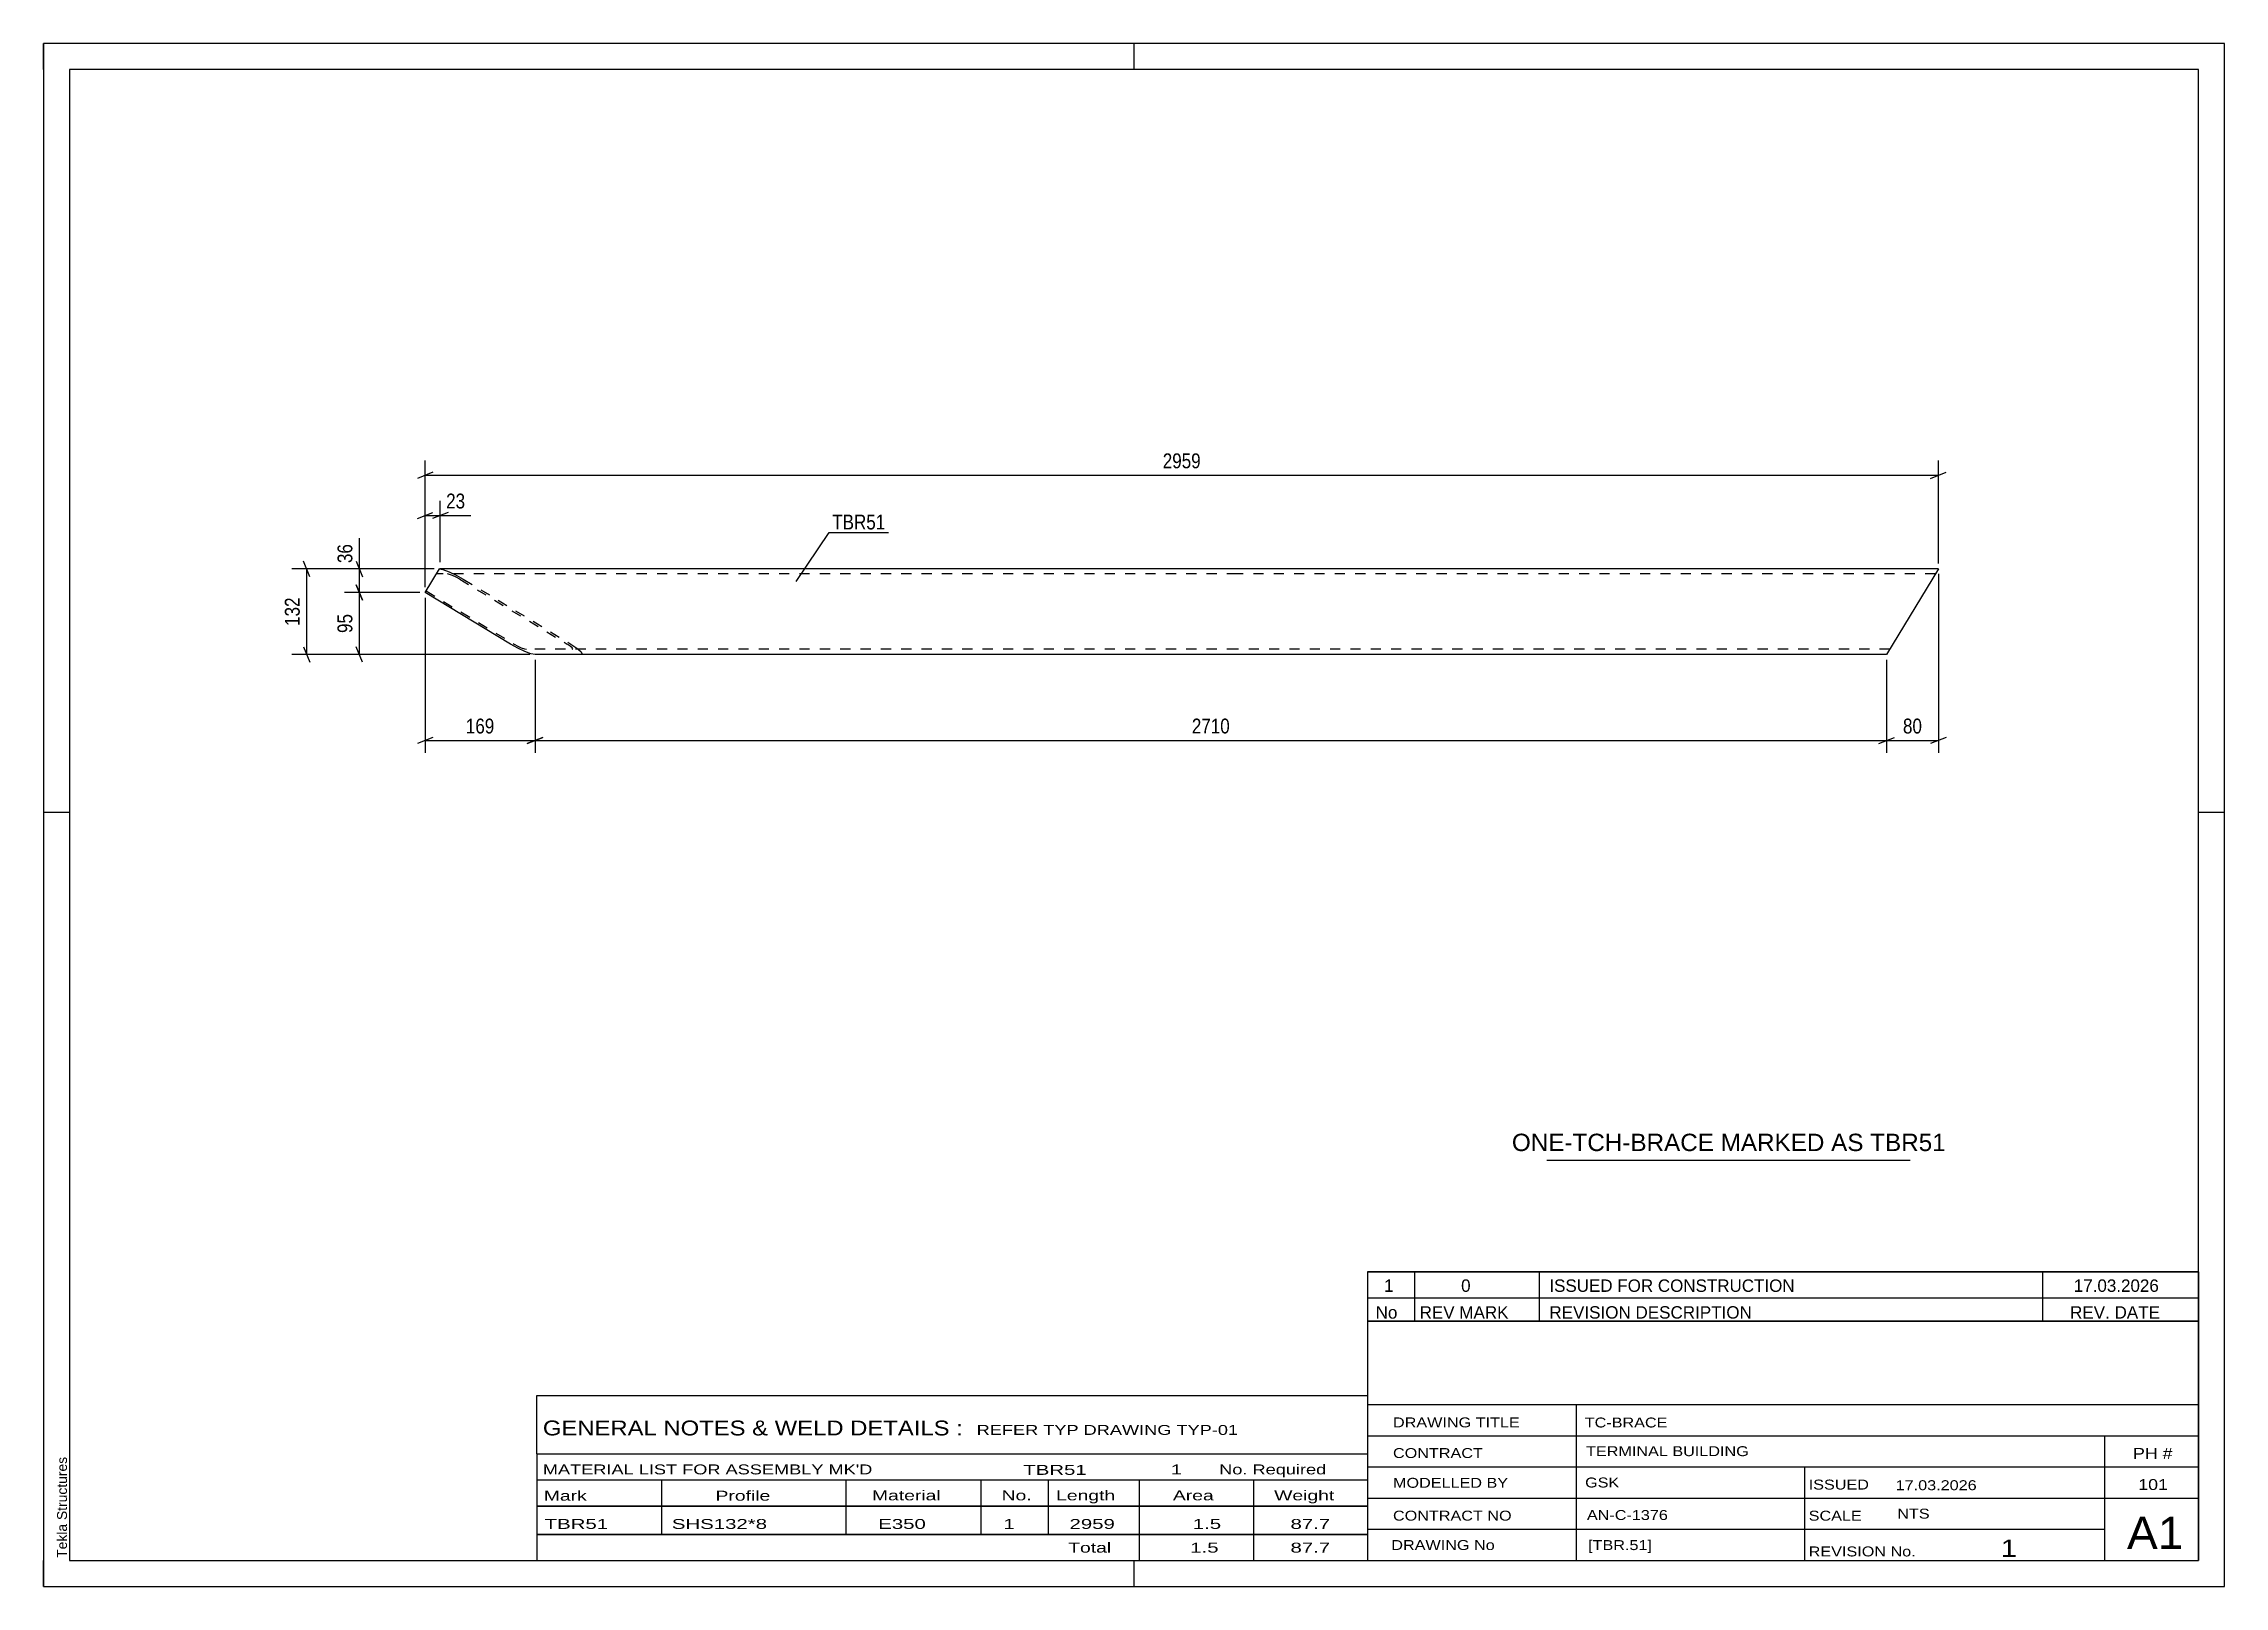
# Model space of a CAD drawing. Header units: millimetres. Extents: x 0 to 420, y 0 to 297.
import ezdxf

# ---------------------------------------------------------------- set-up
doc = ezdxf.new("R2010")
doc.units = ezdxf.units.MM
doc.linetypes.add('DXK_LINE_DOT2', pattern=[3.9198, 1.9599, -1.9599])
doc.styles.add('Arial', font='ARIAL.TTF', dxfattribs={"height": 0.2})
doc.styles.add('Arial Narrow', font='ARIALN.TTF', dxfattribs={"height": 0.2})

# ---------------------------------------------------------------- blocks, each defined once
blk = doc.blocks.new('Unknown-580579577-1319')
at = {"color": 5, "linetype": 'Continuous'}
for p, q in [((420, 297), (0, 297)), ((0, 297), (0, 0)), ((0, 292), (0, 297)), ((210, 292), (210, 297)), ((420, 0), (420, 297)), ((415, 292), (5, 292)), ((5, 292), (5, 5)), ((415, 5), (415, 292)), ((5, 149), (0, 149)), ((420, 149), (415, 149)), ((0, 0), (0, 5)), ((5, 5), (415, 5)), ((210, 0), (210, 5)), ((0, 0), (420, 0))]:
    blk.add_line(p, q, dxfattribs=at)
at = {"color": 174, "linetype": 'Continuous', "style": 'Arial'}
blk.add_text('Tekla Structures', height=1.9102, rotation=90, dxfattribs=at).set_placement((4.5, 5.5))
blk = doc.blocks.new('Part-580579577-1250 - 1164')
at = {"color": 2, "linetype": 'Continuous'}
for p, q in [((73.48, 191.33), (76.24, 195.9)), ((229.85, 195.9), (76.24, 195.9)), ((364.91, 195.9), (229.95, 195.9)), ((364.91, 195.9), (354.95, 179.4)), ((89.92, 181.4), (73.48, 191.33)), ((91.3, 180.63), (89.92, 181.4)), ((92.68, 179.99), (91.3, 180.63)), ((93.85, 179.55), (92.68, 179.99)), ((94.64, 179.4), (93.85, 179.55)), ((229.85, 179.4), (94.64, 179.4)), ((354.95, 179.4), (229.95, 179.4))]:
    blk.add_line(p, q, dxfattribs=at)
at = {"color": 7, "linetype": 'DXK_LINE_DOT2'}
for p, q in [((229.85, 194.9), (75.64, 194.9)), ((76.24, 195.9), (76.23, 195.88)), ((76.23, 195.88), (76.9, 195.75)), ((76.9, 195.75), (78.08, 195.31)), ((78.17, 194.82), (77.77, 194.9)), ((78.08, 195.31), (79.46, 194.67)), ((78.75, 194.61), (78.17, 194.82)), ((79.44, 194.28), (78.75, 194.61)), ((80.13, 193.9), (79.44, 194.28)), ((79.46, 194.67), (80.83, 193.9)), ((80.13, 193.9), (100.84, 181.4)), ((80.83, 193.9), (101.54, 181.4)), ((364.31, 194.9), (229.95, 194.9)), ((73.67, 191.64), (90.63, 181.4)), ((90.63, 181.4), (91.31, 181.02)), ((91.31, 181.02), (92, 180.69)), ((92, 180.69), (92.59, 180.48)), ((101.42, 181.02), (100.84, 181.4)), ((101.8, 180.69), (101.42, 181.02)), ((101.54, 181.4), (102.7, 180.63)), ((101.93, 180.48), (101.8, 180.69)), ((102.7, 180.63), (103.47, 179.99)), ((92.59, 180.48), (92.99, 180.4)), ((229.85, 180.4), (92.99, 180.4)), ((101.79, 180.4), (101.93, 180.48)), ((103.73, 179.55), (103.44, 179.4)), ((103.47, 179.99), (103.73, 179.55)), ((355.56, 180.4), (229.95, 180.4))]:
    blk.add_line(p, q, dxfattribs=at)
blk = doc.blocks.new('StraightDimension-580579577-2709 - 1164')
at = {"color": 7, "linetype": 'Continuous'}
for p, q in [((72.48, 191.33), (57.96, 191.33)), ((60.21, 192.83), (61.41, 189.83)), ((60.81, 179.4), (60.81, 191.33)), ((61.41, 177.9), (60.21, 180.9)), ((93.64, 179.4), (57.96, 179.4))]:
    blk.add_line(p, q, dxfattribs=at)
at = {"color": 0}
blk.add_wipeout([(60.06, 187.79), (55.86, 187.79), (55.86, 182.94), (60.06, 182.94)], dxfattribs=at)
at = {"color": 3, "style": 'Arial Narrow'}
blk.add_text('95', height=2.863, rotation=90.0002, dxfattribs=at).set_placement((59.46, 183.54))
blk = doc.blocks.new('StraightDimension-580579577-2693 - 1164')
at = {"color": 7, "linetype": 'Continuous'}
for p, q in [((74.98, 214.5), (71.98, 213.3)), ((73.48, 192.33), (73.48, 216.75)), ((363.41, 213.3), (366.41, 214.5)), ((364.91, 196.9), (364.91, 216.75)), ((73.48, 213.9), (364.91, 213.9))]:
    blk.add_line(p, q, dxfattribs=at)
at = {"color": 0}
blk.add_wipeout([(223.45, 214.65), (223.45, 218.85), (214.94, 218.85), (214.94, 214.65)], dxfattribs=at)
at = {"color": 3, "style": 'Arial Narrow'}
blk.add_text('2959', height=2.863, dxfattribs=at).set_placement((215.54, 215.25))
blk = doc.blocks.new('StraightDimension-580579577-2495 - 1164')
at = {"color": 7, "linetype": 'Continuous'}
for p, q in [((94.64, 178.4), (94.64, 160.44)), ((354.95, 178.4), (354.95, 160.44)), ((96.14, 163.44), (93.14, 162.24)), ((94.64, 162.84), (354.95, 162.84)), ((353.45, 162.24), (356.45, 163.44))]:
    blk.add_line(p, q, dxfattribs=at)
at = {"color": 0}
blk.add_wipeout([(229.05, 163.59), (229.05, 167.79), (220.54, 167.79), (220.54, 163.59)], dxfattribs=at)
at = {"color": 3, "style": 'Arial Narrow'}
blk.add_text('2710', height=2.863, dxfattribs=at).set_placement((221.14, 164.19))
blk = doc.blocks.new('StraightDimension-580579577-2579 - 1164')
at = {"color": 7, "linetype": 'Continuous'}
for p, q in [((71.98, 205.56), (74.98, 206.76)), ((73.48, 192.33), (73.48, 209.01)), ((73.48, 206.16), (76.39, 206.16)), ((77.89, 206.76), (74.89, 205.56)), ((76.39, 197.16), (76.39, 209.01))]:
    blk.add_line(p, q, dxfattribs=at)
at = {"color": 0}
blk.add_wipeout([(81.78, 206.91), (81.78, 211.11), (76.92, 211.11), (76.92, 206.91)], dxfattribs=at)
at = {"color": 7, "linetype": 'Continuous'}
blk.add_line((76.39, 206.16), (82.3, 206.16), dxfattribs=at)
blk.add_line((76.39, 206.16), (82.3, 206.16), dxfattribs=at)
at = {"color": 3, "style": 'Arial Narrow'}
blk.add_text('23', height=2.863, dxfattribs=at).set_placement((77.52, 207.51))
blk = doc.blocks.new('StraightDimension-580579577-2494 - 1164')
at = {"color": 7, "linetype": 'Continuous'}
for p, q in [((364.91, 194.9), (364.91, 160.44)), ((354.95, 178.4), (354.95, 160.44)), ((353.45, 162.24), (356.45, 163.44)), ((354.95, 162.84), (364.91, 162.84)), ((366.41, 163.44), (363.41, 162.24))]:
    blk.add_line(p, q, dxfattribs=at)
at = {"color": 0}
blk.add_wipeout([(362.36, 163.59), (362.36, 167.79), (357.5, 167.79), (357.5, 163.59)], dxfattribs=at)
at = {"color": 3, "style": 'Arial Narrow'}
blk.add_text('80', height=2.863, dxfattribs=at).set_placement((358.1, 164.19))
blk = doc.blocks.new('StraightDimension-580579577-2496 - 1164')
at = {"color": 7, "linetype": 'Continuous'}
for p, q in [((73.48, 190.33), (73.48, 160.44)), ((94.64, 178.4), (94.64, 160.44)), ((74.98, 163.44), (71.98, 162.24)), ((73.48, 162.84), (94.64, 162.84)), ((93.14, 162.24), (96.14, 163.44))]:
    blk.add_line(p, q, dxfattribs=at)
at = {"color": 0}
blk.add_wipeout([(87.4, 163.59), (87.4, 167.79), (80.72, 167.79), (80.72, 163.59)], dxfattribs=at)
at = {"color": 3, "style": 'Arial Narrow'}
blk.add_text('169', height=2.863, dxfattribs=at).set_placement((81.32, 164.19))
blk = doc.blocks.new('StraightDimension-580579577-2708 - 1164')
at = {"color": 7, "linetype": 'Continuous'}
for p, q in [((75.23, 195.88), (57.96, 195.88)), ((60.21, 197.38), (61.41, 194.38)), ((60.81, 191.33), (60.81, 195.88)), ((72.48, 191.33), (57.96, 191.33)), ((61.41, 189.83), (60.21, 192.83))]:
    blk.add_line(p, q, dxfattribs=at)
at = {"color": 0}
blk.add_wipeout([(60.06, 201.26), (55.86, 201.26), (55.86, 196.4), (60.06, 196.4)], dxfattribs=at)
at = {"color": 7, "linetype": 'Continuous'}
blk.add_line((60.81, 195.88), (60.81, 201.78), dxfattribs=at)
blk.add_line((60.81, 195.88), (60.81, 201.78), dxfattribs=at)
at = {"color": 3, "style": 'Arial Narrow'}
blk.add_text('36', height=2.863, rotation=90.0002, dxfattribs=at).set_placement((59.46, 197))
blk = doc.blocks.new('StraightDimension-580579577-2738 - 1164')
at = {"color": 7, "linetype": 'Continuous'}
for p, q in [((75.23, 195.88), (47.82, 195.88)), ((51.27, 194.38), (50.07, 197.38)), ((50.67, 179.4), (50.67, 195.88)), ((50.07, 180.9), (51.27, 177.9)), ((93.64, 179.4), (47.82, 179.4))]:
    blk.add_line(p, q, dxfattribs=at)
at = {"color": 0}
blk.add_wipeout([(49.92, 190.98), (45.72, 190.98), (45.72, 184.3), (49.92, 184.3)], dxfattribs=at)
at = {"color": 3, "style": 'Arial Narrow'}
blk.add_text('132', height=2.863, rotation=90.0002, dxfattribs=at).set_placement((49.32, 184.9))
blk = doc.blocks.new('Unknown-580579577-2774')
at = {"color": 7, "linetype": 'Continuous'}
for p, q in [((255, 51.05), (255, 5)), ((255, 51.05), (415, 51.05)), ((415, 51), (415, 5)), ((255, 35), (415, 35)), ((295.14, 35), (295.14, 5)), ((255, 29), (415, 29)), ((397, 5.05), (397, 29.05)), ((255, 23), (415, 23)), ((339.14, 23), (339.14, 5)), ((255, 17), (415, 17)), ((255, 11), (397, 11)), ((255, 5), (415, 5))]:
    blk.add_line(p, q, dxfattribs=at)
at = {"color": 7, "style": 'Arial Narrow'}
for s, height, width, p in [('DRAWING TITLE', 1.9089, 1.425378, (259.88, 30.61)), ('TC-BRACE', 1.909, 1.425378, (296.81, 30.59)), ('CONTRACT', 1.909, 1.425378, (259.88, 24.71)), ('TERMINAL BUILDING', 1.9089, 1.425378, (297.06, 25.07)), ('MODELLED BY', 1.9089, 1.425378, (259.88, 18.98)), ('GSK', 1.909, 1.425378, (296.88, 19.04)), ('ISSUED', 1.909, 1.425378, (339.94, 18.64)), ('17.03.2026', 1.909, 1.425378, (356.69, 18.52)), ('CONTRACT NO', 1.9089, 1.425378, (259.88, 12.66)), ('AN-C-1376', 1.909, 1.425378, (297.23, 12.78)), ('SCALE', 1.909, 1.425378, (339.94, 12.65)), ('A1', 6.204, 1.25, (401.24, 7.2)), ('DRAWING No', 1.909, 1.425378, (259.56, 7)), ('[TBR.51]', 1.909, 1.425378, (297.46, 6.99)), ('1', 3.34, 1.5, (376.91, 5.68)), ('REVISION No.', 1.9089, 1.425378, (339.94, 5.77))]:
    blk.add_text(s, height=height, dxfattribs=dict(at, width=width)).set_placement(p)
at = {"color": 7, "linetype": 'Continuous', "style": 'Arial Narrow'}
for s, height, width, p in [('PH #', 2.1, 1.42538, (402.4, 24.55)), ('101', 2.1, 1.42538, (403.41, 18.55)), ('NTS', 1.909, 1.425378, (357, 13.05))]:
    blk.add_text(s, height=height, dxfattribs=dict(at, width=width)).set_placement(p)
blk = doc.blocks.new('Unknown-580579577-2775')
at = {"color": 7, "linetype": 'Continuous'}
for p, q in [((255, 60.55), (415, 60.55)), ((415, 60.55), (255, 60.55)), ((255, 60.55), (255, 55.55)), ((264, 60.55), (264, 55.55)), ((288, 60.55), (288, 55.55)), ((385, 60.55), (385, 55.55)), ((415, 60.55), (415, 55.55)), ((255, 55.55), (415, 55.55)), ((255, 55.55), (255, 51.05)), ((255, 55.55), (415, 55.55)), ((264, 55.55), (264, 51.05)), ((288, 55.55), (288, 51.05)), ((385, 55.55), (385, 51.05)), ((415, 55.55), (415, 51.05)), ((415, 51.05), (255, 51.05))]:
    blk.add_line(p, q, dxfattribs=at)
at = {"color": 7, "linetype": 'Continuous', "style": 'Arial Narrow'}
for s, height, width, p in [('1', 2.39, 1.196471, (258.16, 56.7)), ('0', 2.39, 1.196471, (273, 56.7)), ('ISSUED FOR CONSTRUCTION', 2.3861, 1.196471, (290, 56.7)), ('17.03.2026', 2.386, 1.196471, (391, 56.7)), ('No', 2.386, 1.2, (256.54, 51.55)), ('REV MARK', 2.386, 1.2, (265, 51.55)), ('REVISION DESCRIPTION', 2.3861, 1.2, (290, 51.55)), ('REV. DATE', 2.386, 1.2, (390.28, 51.55))]:
    blk.add_text(s, height=height, dxfattribs=dict(at, width=width)).set_placement(p)
blk = doc.blocks.new('Unknown-580579577-2776')
at = {"color": 7, "linetype": 'Continuous'}
for p, q in [((95, 36.75), (255, 36.75)), ((95, 25.5), (95, 36.75)), ((255, 36.75), (255, 25.5)), ((95, 25.5), (255, 25.5)), ((95, 25.5), (95, 20.5)), ((255, 25.5), (255, 20.5)), ((95, 20.5), (255, 20.5)), ((95, 20.5), (95, 15.5)), ((119, 20.5), (119, 15.5)), ((154.5, 20.5), (154.5, 15.5)), ((180.5, 20.5), (180.5, 15.5)), ((193.5, 20.5), (193.5, 15.5)), ((211, 20.5), (211, 15.5)), ((233, 20.5), (233, 15.5)), ((255, 20.5), (255, 15.5)), ((95, 15.5), (255, 15.5)), ((95, 15.45), (95, 10.05)), ((95, 15.45), (255, 15.45)), ((119, 15.5), (119, 10)), ((154.5, 15.5), (154.5, 10)), ((180.5, 15.5), (180.5, 10)), ((193.5, 15.5), (193.5, 10)), ((211, 15.5), (211, 10)), ((233, 15.5), (233, 10)), ((255, 15.45), (255, 10.05)), ((95, 10.05), (255, 10.05)), ((95, 10), (255, 10)), ((95, 10), (95, 5)), ((211, 10), (211, 5)), ((233, 10), (233, 5)), ((255, 10), (255, 5)), ((95, 5), (255, 5))]:
    blk.add_line(p, q, dxfattribs=at)
at = {"color": 7, "style": 'Arial Narrow'}
for s, height, width, p in [('GENERAL NOTES & WELD DETAILS :', 2.8633, 1.4, (96.15, 29.06)), ('REFER TYP DRAWING TYP-01', 1.9089, 1.6, (179.7, 29.16)), ("MATERIAL LIST FOR ASSEMBLY MK'D", 1.9089, 1.6, (96.15, 21.56)), ('TBR51', 1.909, 1.794707, (188.68, 21.47)), ('1', 1.91, 1.794707, (217.08, 21.56)), ('No. Required', 1.9089, 1.6, (226.41, 21.56)), ('Mark', 1.909, 1.7, (96.34, 16.5)), ('Profile', 1.909, 1.7, (129.41, 16.5)), ('Material', 1.909, 1.7, (159.54, 16.56)), ('No.', 1.909, 1.7, (184.5, 16.56)), ('Length', 1.909, 1.7, (195, 16.56)), ('Area', 1.909, 1.7, (217.5, 16.56)), ('Weight', 1.909, 1.7, (237, 16.56))]:
    blk.add_text(s, height=height, dxfattribs=dict(at, width=width)).set_placement(p)
at = {"color": 7, "linetype": 'Continuous', "style": 'Arial Narrow'}
for s, height, width, p in [('TBR51', 1.909, 1.794707, (96.5, 11.06)), ('SHS132*8', 1.909, 1.794707, (121, 11.06)), ('E350', 1.909, 1.794707, (160.74, 11.06)), ('1', 1.91, 1.794707, (184.86, 11.06)), ('2959', 1.909, 1.794707, (197.58, 11.06)), ('1.5', 1.909, 1.794707, (221.32, 11.06)), ('87.7', 1.909, 1.794707, (240.14, 11.06)), ('Total', 1.909, 1.7, (197.33, 6.5)), ('1.5', 1.909, 1.794707, (220.83, 6.5)), ('87.7', 1.909, 1.794707, (240.14, 6.5))]:
    blk.add_text(s, height=height, dxfattribs=dict(at, width=width)).set_placement(p)
blk = doc.blocks.new('Unknown-580579577-2777')
at = {"color": 7, "linetype": 'Continuous'}
blk.add_line((289.5, 82.05), (359.5, 82.05), dxfattribs=at)
at = {"color": 7, "style": 'Arial'}
blk.add_text('ONE-TCH-BRACE MARKED AS TBR51', height=3.3428, dxfattribs=at).set_placement((282.78, 83.8))
blk = doc.blocks.new('Mark-580579577-1280 - 1164')
at = {"color": 0}
blk.add_wipeout([(162.11, 203.47), (162.11, 206.47), (151.88, 206.47), (151.88, 203.47)], dxfattribs=at)
blk.add_wipeout([(162.11, 203.47), (162.11, 206.47), (151.88, 206.47), (151.88, 203.47)], dxfattribs=at)
at = {"color": 30, "linetype": 'Continuous'}
for p, q in [((144.92, 193.43), (151.28, 202.87)), ((151.28, 202.87), (162.71, 202.87))]:
    blk.add_line(p, q, dxfattribs=at)
at = {"color": 3, "style": 'Arial Narrow'}
blk.add_text('TBR51', height=2.863, dxfattribs=at).set_placement((151.88, 203.47))

msp = doc.modelspace()

# ---------------------------------------------------------------- block references
for name in ['Unknown-580579577-1319', 'Part-580579577-1250 - 1164', 'Unknown-580579577-2777', 'Unknown-580579577-2775', 'Unknown-580579577-2774', 'Unknown-580579577-2776']:
    msp.add_blockref(name, (0, 0))

# ---------------------------------------------------------------- next in the draw order: block references
msp.add_blockref('StraightDimension-580579577-2709 - 1164', (0, 0))

# ---------------------------------------------------------------- next in the draw order: block references
for name in ['StraightDimension-580579577-2693 - 1164', 'StraightDimension-580579577-2495 - 1164']:
    msp.add_blockref(name, (0, 0))

# ---------------------------------------------------------------- next in the draw order: block references
for name in ['StraightDimension-580579577-2579 - 1164', 'Mark-580579577-1280 - 1164', 'StraightDimension-580579577-2494 - 1164']:
    msp.add_blockref(name, (0, 0))

# ---------------------------------------------------------------- next in the draw order: block references
msp.add_blockref('StraightDimension-580579577-2496 - 1164', (0, 0))

# ---------------------------------------------------------------- next in the draw order: block references
msp.add_blockref('StraightDimension-580579577-2708 - 1164', (0, 0))

# ---------------------------------------------------------------- next in the draw order: block references
msp.add_blockref('StraightDimension-580579577-2738 - 1164', (0, 0))

doc.saveas('drawing.dxf')
